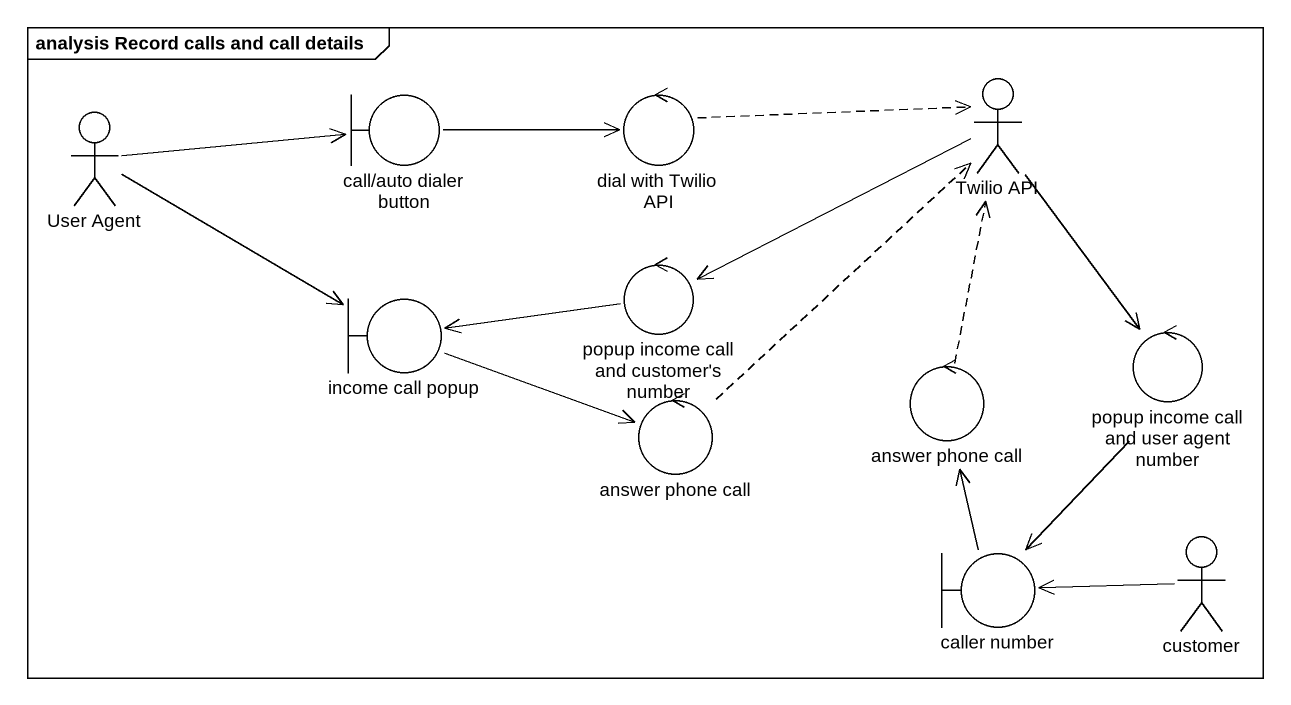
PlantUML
@startuml
mainframe analysis Record calls and call details
boundary "call/auto dialer button" as call_auto_dialer_button
control "dial with Twilio API" as dial_with_Twilio_API
actor "Twilio API" as Twilio_API
actor "User Agent" as User_Agent
boundary "income call popup" as income_call_popup
control "popup income call and customer's number" as popup_income_call_and
control "popup income call and user agent number" as popup_income_call_and_user
control "answer phone call" as answer_phone_call
control "answer phone call" as answer_phone_call_2
boundary "caller number" as caller_number
actor customer
call_auto_dialer_button -right-> dial_with_Twilio_API
dial_with_Twilio_API .right.> Twilio_API
Twilio_API -left-> popup_income_call_and
Twilio_API --> popup_income_call_and_user
User_Agent -right-> call_auto_dialer_button
User_Agent --> income_call_popup
income_call_popup -right-> answer_phone_call
popup_income_call_and -left-> income_call_popup
popup_income_call_and_user --> caller_number
answer_phone_call .up.> Twilio_API
answer_phone_call_2 .up.> Twilio_API
caller_number -up-> answer_phone_call_2
customer -left-> caller_number
@enduml
